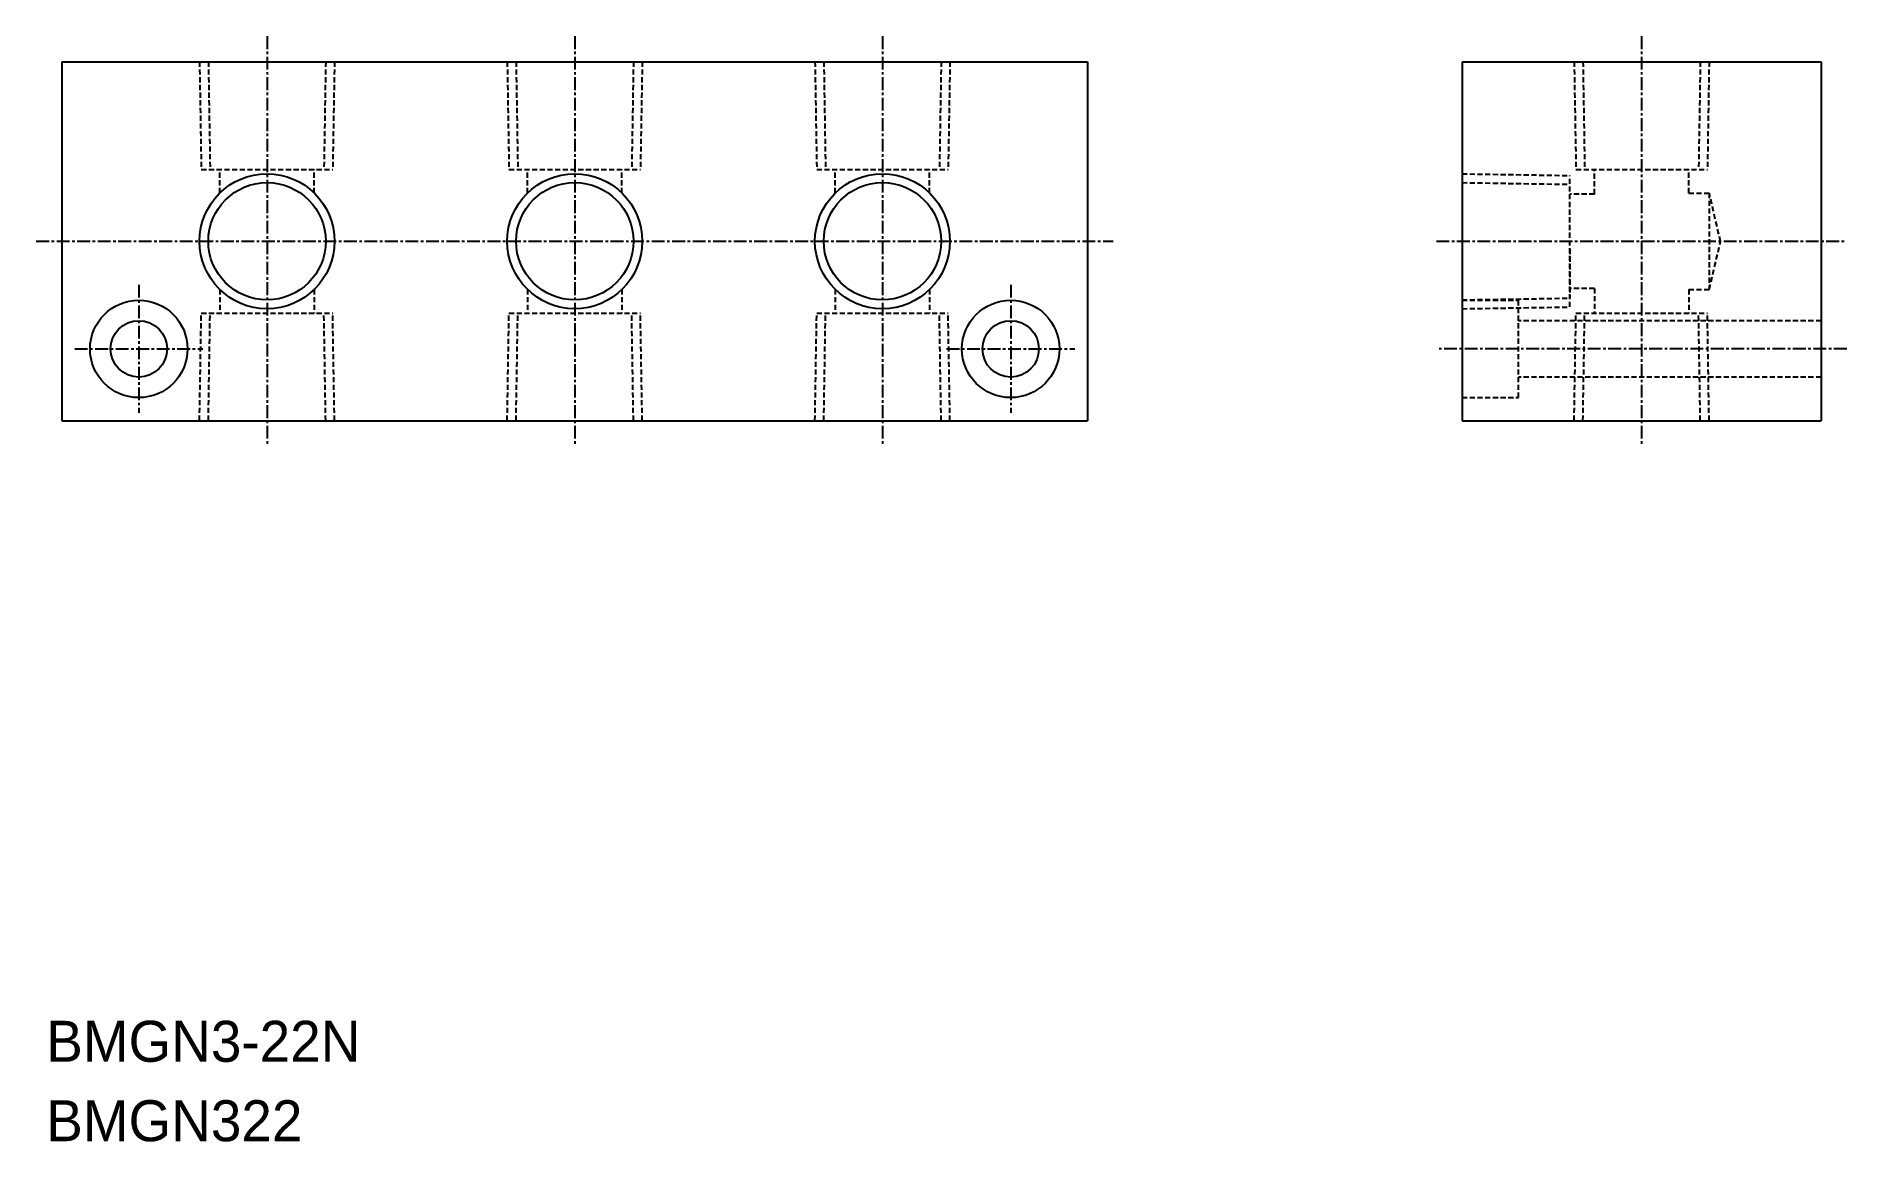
# Model space of a CAD drawing. Extents: x 3961 to 4138, y 11866 to 11974.
import ezdxf

# ---------------------------------------------------------------- set-up
doc = ezdxf.new("R2010")
doc.units = 0
doc.linetypes.add('CENTER', pattern=[2, 1.25, -0.25, 0.25, -0.25])
doc.linetypes.add('DASHED', pattern=[0.75, 0.5, -0.25])
doc.layers.get('0').update_dxf_attribs({"linetype": 'CONTINUOUS'})
doc.layers.add('CENTER', color=1, linetype='CENTER')

msp = doc.modelspace()

# ---------------------------------------------------------------- linework, layer by layer
at = {"color": 7, "linetype": 'CONTINUOUS'}
for p, q in [((3963.59, 11971.35), (4063.59, 11971.35)), ((3963.59, 11971.35), (3963.59, 11936.35)), ((4063.59, 11971.35), (4063.59, 11936.35)), ((4100.1, 11971.35), (4135.1, 11971.35)), ((4100.1, 11971.35), (4100.1, 11936.35)), ((4135.1, 11971.35), (4135.1, 11936.35)), ((3963.59, 11936.35), (4063.59, 11936.35)), ((4100.1, 11936.35), (4135.1, 11936.35))]:
    msp.add_line(p, q, dxfattribs=at)
at = {"color": 3, "linetype": 'DASHED'}
for p, q in [((3977.01, 11971.35), (3977.18, 11960.85)), ((3977.87, 11971.35), (3978.04, 11960.85)), ((3989.31, 11971.35), (3989.14, 11960.85)), ((3990.17, 11971.35), (3989.99, 11960.85)), ((4007.01, 11971.35), (4007.18, 11960.85)), ((4007.87, 11971.35), (4008.04, 11960.85)), ((4019.31, 11971.35), (4019.14, 11960.85)), ((4020.17, 11971.35), (4019.99, 11960.85)), ((4037.01, 11971.35), (4037.18, 11960.85)), ((4037.87, 11971.35), (4038.04, 11960.85)), ((4049.31, 11971.35), (4049.14, 11960.85)), ((4050.17, 11971.35), (4049.99, 11960.85)), ((4111.02, 11971.35), (4111.2, 11960.85)), ((4111.88, 11971.35), (4112.05, 11960.85)), ((4123.32, 11971.35), (4123.15, 11960.85)), ((4124.18, 11971.35), (4124.01, 11960.85)), ((3977.18, 11960.85), (3989.99, 11960.85)), ((3978.99, 11958.55), (3978.99, 11960.85)), ((3988.19, 11958.55), (3988.19, 11960.85)), ((4007.18, 11960.85), (4019.99, 11960.85)), ((4008.99, 11958.55), (4008.99, 11960.85)), ((4018.19, 11958.55), (4018.19, 11960.85)), ((4037.18, 11960.85), (4049.99, 11960.85)), ((4038.99, 11958.55), (4038.99, 11960.85)), ((4048.19, 11958.55), (4048.19, 11960.85)), ((4111.2, 11960.85), (4124.01, 11960.85)), ((4113, 11958.45), (4113, 11960.85)), ((4122.2, 11958.55), (4122.2, 11960.85)), ((4100.1, 11960.43), (4110.6, 11960.26)), ((4100.1, 11960.1), (4100.1, 11960.1)), ((4100.1, 11960.1), (4100.1, 11960.1)), ((4100.1, 11959.57), (4110.6, 11959.4)), ((4110.6, 11947.44), (4110.6, 11960.26)), ((4113, 11958.45), (4110.6, 11958.45)), ((4122.2, 11958.55), (4124.2, 11958.55)), ((4125.29, 11953.82), (4124.2, 11958.55)), ((4124.2, 11958.55), (4124.2, 11949.15)), ((4100.1, 11953.85), (4100.1, 11953.85)), ((4100.1, 11953.85), (4100.1, 11953.85)), ((4124.2, 11949.15), (4125.29, 11953.82)), ((4110.6, 11953.1), (4110.6, 11948.35)), ((3978.99, 11949.15), (3978.99, 11946.85)), ((3988.19, 11949.15), (3988.19, 11946.85)), ((4008.99, 11949.15), (4008.99, 11946.85)), ((4018.19, 11949.15), (4018.19, 11946.85)), ((4038.99, 11949.15), (4038.99, 11946.85)), ((4048.19, 11949.15), (4048.19, 11946.85)), ((4100.1, 11948.13), (4110.6, 11948.3)), ((4113, 11949.25), (4110.6, 11949.25)), ((4113, 11949.25), (4113, 11946.85)), ((4122.2, 11949.15), (4124.2, 11949.15)), ((4122.2, 11949.15), (4122.2, 11946.85)), ((3977.01, 11936.35), (3977.18, 11946.85)), ((3977.18, 11946.85), (3989.99, 11946.85)), ((3977.87, 11936.35), (3978.04, 11946.85)), ((3989.31, 11936.35), (3989.14, 11946.85)), ((3990.17, 11936.35), (3989.99, 11946.85)), ((4007.01, 11936.35), (4007.18, 11946.85)), ((4007.18, 11946.85), (4019.99, 11946.85)), ((4007.87, 11936.35), (4008.04, 11946.85)), ((4019.31, 11936.35), (4019.14, 11946.85)), ((4020.17, 11936.35), (4019.99, 11946.85)), ((4037.01, 11936.35), (4037.18, 11946.85)), ((4037.18, 11946.85), (4049.99, 11946.85)), ((4037.87, 11936.35), (4038.04, 11946.85)), ((4049.31, 11936.35), (4049.14, 11946.85)), ((4050.17, 11936.35), (4049.99, 11946.85)), ((4100.1, 11948.1), (4105.6, 11948.1)), ((4100.1, 11947.27), (4110.6, 11947.44)), ((4105.6, 11938.6), (4105.6, 11948.1)), ((4111.02, 11936.35), (4111.2, 11946.85)), ((4111.2, 11946.85), (4124.01, 11946.85)), ((4111.88, 11936.35), (4112.05, 11946.85)), ((4123.32, 11936.35), (4123.15, 11946.85)), ((4124.18, 11936.35), (4124.01, 11946.85)), ((4135.1, 11946.1), (4105.6, 11946.1)), ((4135.1, 11940.6), (4105.6, 11940.6)), ((4100.1, 11938.6), (4105.6, 11938.6))]:
    msp.add_line(p, q, dxfattribs=at)
at = {"color": 3, "linetype": 'CONTINUOUS'}
for centre in [(3983.59, 11953.85), (4013.59, 11953.85), (4043.59, 11953.85)]:
    msp.add_circle(centre, 6.58, dxfattribs=at)
at = {"color": 7, "linetype": 'CONTINUOUS'}
for centre, radius in [((3983.59, 11953.85), 5.72), ((4013.59, 11953.85), 5.72), ((4043.59, 11953.85), 5.72), ((3971.09, 11943.35), 4.75), ((4056.09, 11943.35), 4.75), ((3971.09, 11943.35), 2.75), ((4056.09, 11943.35), 2.75)]:
    msp.add_circle(centre, radius, dxfattribs=at)
at = {"layer": 'CENTER', "color": 1, "linetype": 'CENTER'}
for p, q in [((3983.59, 11973.85), (3983.59, 11933.85)), ((4013.59, 11973.85), (4013.59, 11933.85)), ((4043.59, 11973.85), (4043.59, 11933.85)), ((4117.6, 11973.85), (4117.6, 11933.85)), ((3961.09, 11953.85), (4066.09, 11953.85)), ((4097.6, 11953.85), (4137.6, 11953.85)), ((3971.09, 11949.6), (3971.09, 11937.1)), ((4056.09, 11949.6), (4056.09, 11937.1)), ((3964.84, 11943.35), (3977.34, 11943.35)), ((4049.84, 11943.35), (4062.34, 11943.35)), ((4137.6, 11943.35), (4097.6, 11943.35))]:
    msp.add_line(p, q, dxfattribs=at)

# ---------------------------------------------------------------- texts
at = {"color": 7, "linetype": 'CONTINUOUS'}
for s, p in [('BMGN3-22N', (3962.07, 11873.82)), ('BMGN322', (3962.07, 11866.07))]:
    msp.add_text(s, height=4, dxfattribs=at).set_placement(p)

doc.saveas('drawing.dxf')
